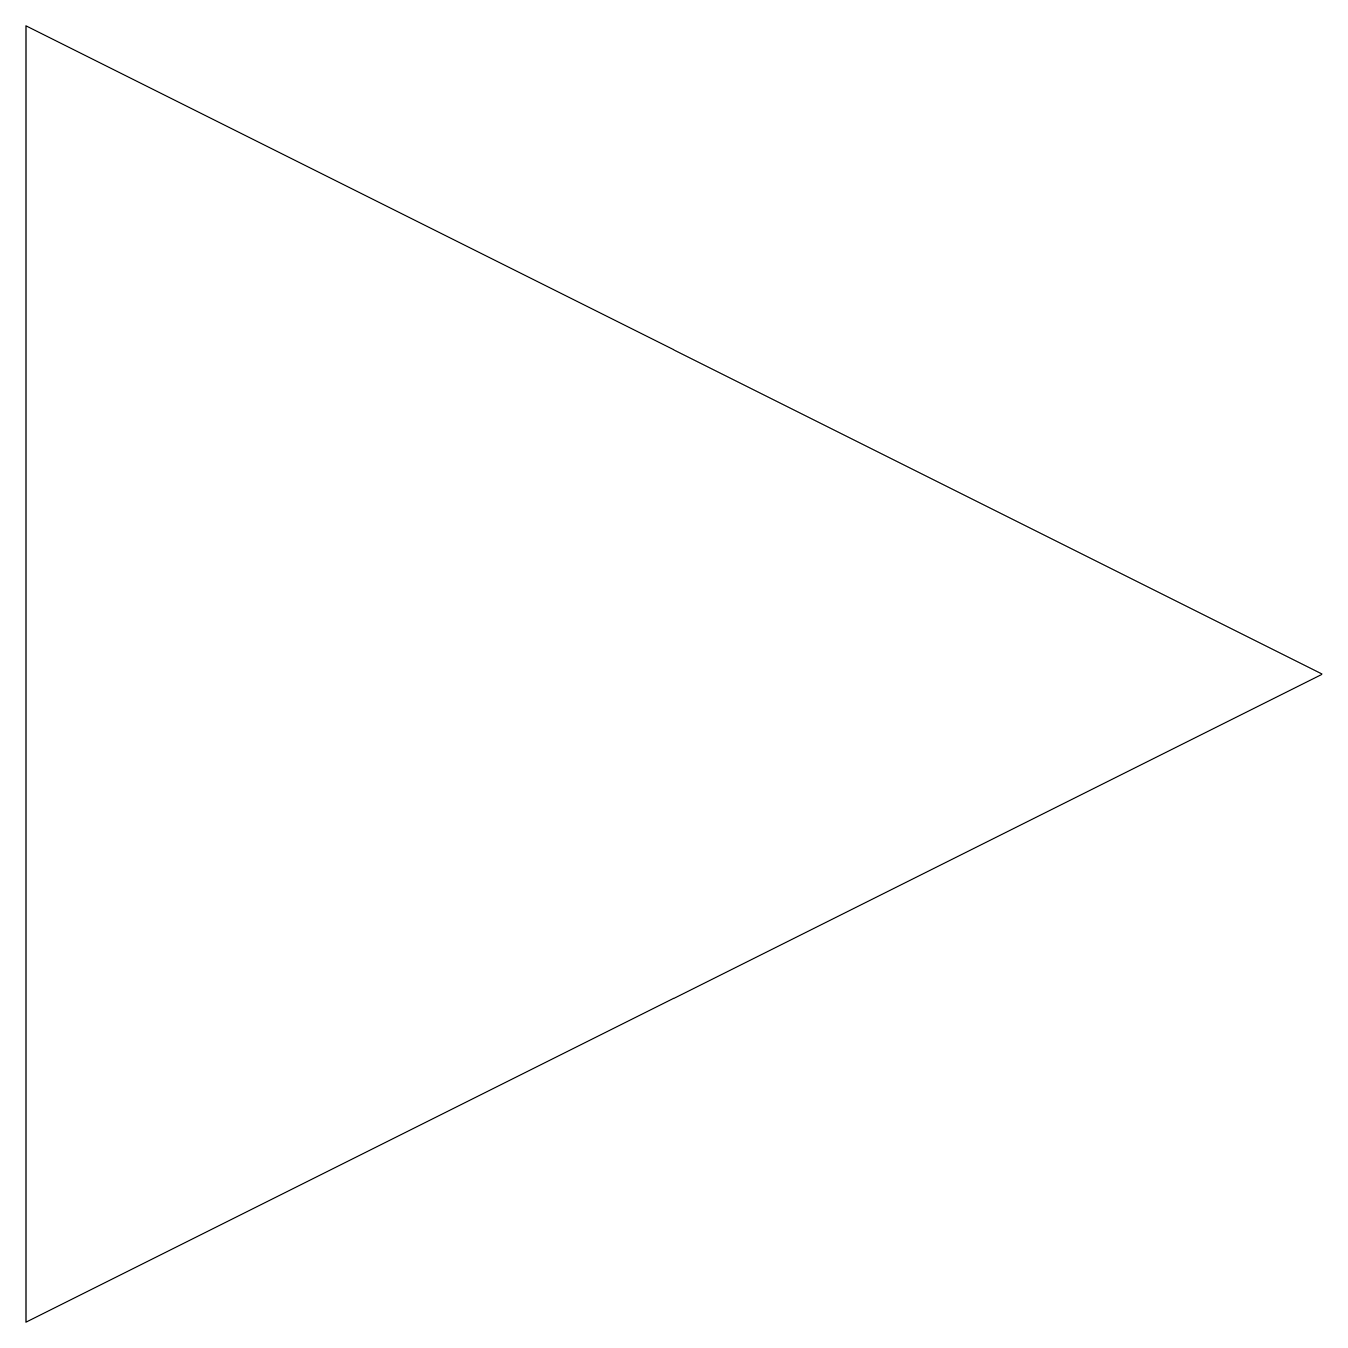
# Model space of a CAD drawing. Extents: x -150 to 150, y -150 to 150.
import ezdxf

# ---------------------------------------------------------------- set-up
doc = ezdxf.new("R2010")
doc.units = 0
doc.layers.get('0').update_dxf_attribs({"linetype": 'CONTINUOUS'})

msp = doc.modelspace()

# ---------------------------------------------------------------- linework, layer by layer
at = {"color": 1, "linetype": 'CONTINUOUS'}
for p, q in [((-150, 150), (-150, -150)), ((150, 0), (-150, 150)), ((-150, -150), (150, 0))]:
    msp.add_line(p, q, dxfattribs=at)

doc.saveas('drawing.dxf')
